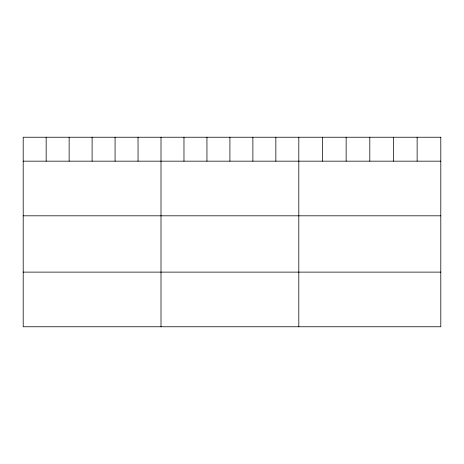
<?xml version="1.0" encoding="UTF-8"?>
<svg xmlns="http://www.w3.org/2000/svg" width="464" height="464" viewBox="0 0 464 464"><rect width="100%" height="100%" fill="white"/><g stroke="black" fill="none" stroke-linecap="round" stroke-linejoin="round"><path stroke-width="0.7" d="M23.2 161.165L440.8 161.165M23.2 215.812L440.8 215.812M23.2 272.119L440.8 272.119M417.136 137.234L417.136 161.165M393.472 137.234L393.472 161.165M369.808 137.234L369.808 161.165M346.144 137.234L346.144 161.165M322.48 137.234L322.48 161.165M298.816 137.234L298.816 326.766M275.848 137.234L275.848 161.165M252.88 137.234L252.88 161.165M229.912 137.234L229.912 161.165M206.944 137.234L206.944 161.165M183.976 137.234L183.976 161.165M161.008 137.234L161.008 326.766M138.04 137.234L138.04 161.165M115.072 137.234L115.072 161.165M92.104 137.234L92.104 161.165M69.136 137.234L69.136 161.165M46.168 137.234L46.168 161.165M440.8 137.234L23.2 137.234L23.2 326.766L440.8 326.766L440.8 137.234"/></g></svg>
